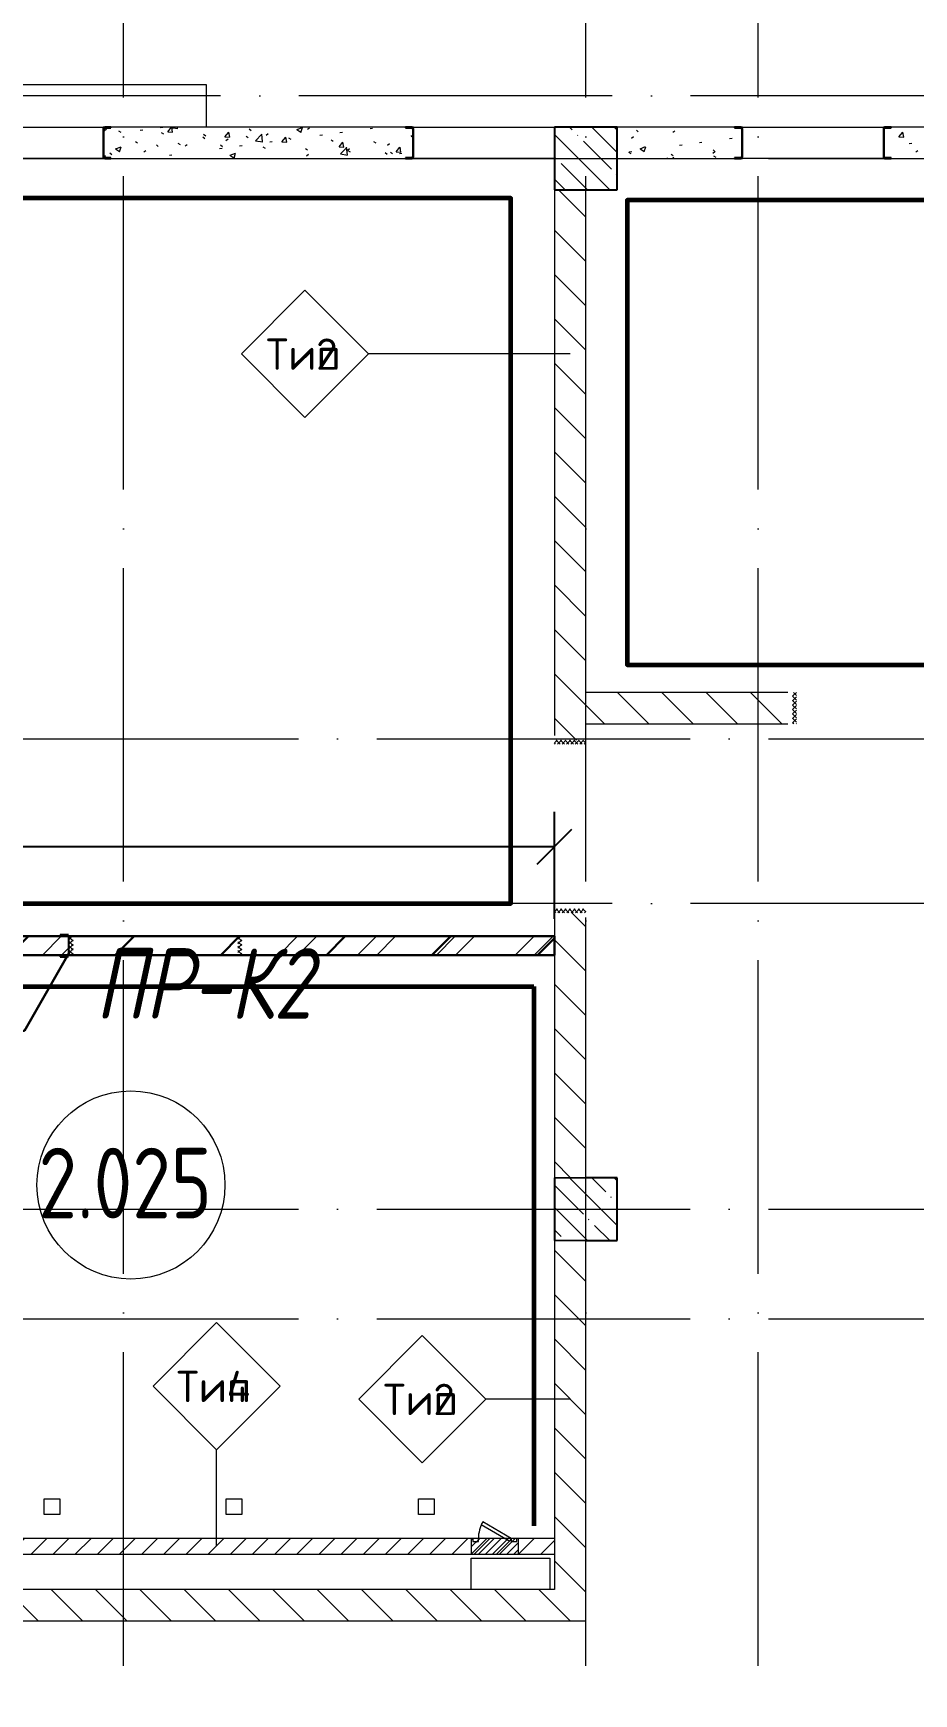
# Model space of a CAD drawing. Header units: millimetres. Extents: x -592259 to 288321, y -552984 to 293768.
# Drawn here: x 149333 to 154953, y -72401 to -61811 of the extents above; entities that cross this region are included whole.
import ezdxf

# ---------------------------------------------------------------- set-up
doc = ezdxf.new("R2010")
doc.units = ezdxf.units.MM
doc.linetypes.add('ADSK_Линия сетки', pattern=[2500, 2000, -250, 0, -250])
doc.layers.get('Defpoints').update_dxf_attribs({"color": 250})
for name, color, linetype, lineweight in [('0.2) Кирп 3.1 вып', 30, 'Continuous', 30), ('0.2) Кирпич 3 вып', 30, 'Continuous', 30), ('2.3)Фарх 3 выполн.', 160, 'Continuous', 30), ('3.3) Перемычки 3 выполн', 5, 'Continuous', 30), ('4.2) Штук 4 вып', 6, 'Continuous', 60), ('A-AREA-____-IDEN', 250, 'Continuous', 9), ('A-DETL-GENF-OTLN', 250, 'Continuous', 5), ('A-DOOR-____-MCUT', 250, 'Continuous', 5), ('A-DOOR-____-OTLN', 250, 'Continuous', 5), ('A-FLOR-____-OTLN', 250, 'Continuous', 9), ('A-WALL-____-IDEN', 250, 'Continuous', 9), ('A-WALL-____-MCUT', 250, 'Continuous', 13), ('A-WALL-____-PATT', 250, 'Continuous', 13), ('I-WALL-____-OTLN', 250, 'Continuous', 9), ('S-COLS-____-MCUT', 250, 'Continuous', 25), ('S-COLS-____-OTLN', 250, 'Continuous', 9), ('S-GRID-____-OTLN', 250, 'Continuous', 9)]:
    doc.layers.add(name, color=color, linetype=linetype, lineweight=lineweight)
doc.styles.add('ISOCPEUR', font='isocpeur.ttf', dxfattribs={"width": 0.8, "height": 100})
doc.styles.add('ISOCPEUR_3', font='isocpeur.ttf', dxfattribs={"height": 250})
doc.styles.add('ISOCPEUR_I_3', font='ГОСТ тип А.ttf', dxfattribs={"width": 0.9, "height": 100})
doc.styles.get("Standard").update_dxf_attribs({"font": 'ГОСТ тип А.ttf'})
doc.dimstyles.new('А3', dxfattribs={"dimtxt": 333, "dimasz": 222, "dimexe": 222, "dimexo": 111, "dimgap": 111, "dimtad": 1, "dimtoh": 1, "dimdec": 0, "dimrnd": 0.0015, "dimzin": 0, "dimdsep": 46, "dimtxsty": 'Standard', "dimblk": 'OBLIQUE', "dimcen": 0, "dimclrd": 7, "dimclre": 7, "dimclrt": 7, "dimadec": 0, "dimazin": 0, "dimtfac": 1, "dimtdec": 0, "dimtofl": 0, "dimtmove": 0, "dimatfit": 3, "dimfxl": 1, "dimtolj": 1, "dimtzin": 0, "dimarcsym": 0})
pattern_1 = [(135, (28708.77, -120984.93), (-141.42136, -141.42136), [])]
pattern_2 = [(135, (1751.41, 164.685), (-14.14214, -14.14214), []), (225, (1751.41, 164.685), (14.14214, -14.14214), [])]
pattern_3 = [(45, (-371.384, 164.685), (-14.1421, 14.1421), []), (135, (-371.384, 164.685), (-14.1421, -14.1421), [])]
pattern_4 = [(135, (28708.77, -120984.93), (-142.5612, -142.5612), []), (135, (28851.33, -120984.93), (-142.5612, -142.5612), [252.016, -50.403, 3.353, -47.05])]
pattern_5 = [(50, (28708.77, -120984.93), (364.3679, -31.8783), [38.1, -419.1]), (355, (28708.77, -120984.93), (-70.4859, 382.1133), [30.48, -335.28]), (100.451, (28739.14, -120987.6), (293.885, 350.2334), [32.38, -356.18]), (46.184, (28708.77, -120883.33), (542.1585, -84.0858), [57.15, -628.65]), (96.636, (28753.95, -120890.34), (474.8049, 494.8554), [48.57, -534.27]), (351.184, (28708.8, -120883.33), (474.8102, 494.85), [45.72, -502.92]), (21, (28759.57, -120908.73), (303.22847, -204.53046), [38.1, -419.1]), (326, (28759.57, -120908.73), (123.6039, 368.376), [30.48, -335.28]), (71.451, (28784.84, -120925.78), (426.8341, 163.8427), [32.38, -356.18]), (37.5, (28708.77, -120984.93), (6.17665, 169.11015), [16.764, -314.452, 16.764, -323.596, -336.55]), (37.5, (28708.77, -120984.93), (6.17665, 169.11015), [-671.576, 16.764, -319.786]), (7.5, (28708.77, -120984.93), (133.63888, 200.3615), [16.764, -177.292, 16.764, -306.832, -128.27]), (7.5, (28708.77, -120984.93), (133.63888, 200.3615), [-517.652, 16.764, -111.506]), (327.5, (28595.49, -120984.93), (271.18182, -11.45836), [16.764, -110.236, 16.764, -379.476, -525.78]), (327.5, (28595.49, -120984.93), (271.18182, -11.45836), [-523.24, 16.764, -509.016]), (317.5, (28544.7, -120984.93), (296.2585, 50.85285), [16.764, -148.336, 16.764, -246.38, -373.38]), (317.5, (28544.7, -120984.93), (296.2585, 50.85285), [-428.244, 16.764, -356.616])]

# ---------------------------------------------------------------- blocks, each defined once
blk = doc.blocks.new('Дверь_СКБ_1Ст_Внутренняя - Д-32л_1100x2100h_Душ-42648193-АР1_Кладочный план 2 этажа С2и3')
at = {"layer": 'A-DOOR-____-OTLN'}
h = blk.add_hatch(dxfattribs=at)
h.set_pattern_fill('FP_24', color=256, style=0, pattern_type=2)
h.set_pattern_definition([(45, (-371.384, 124.685), (-14.1421, 14.1421), []), (135, (-371.384, 124.685), (-14.1421, -14.1421), [])])
h.paths.add_polyline_path([(-537.5, 60), (-537.5, -60), (-512.5, -60), (-512.5, 60)])
h = blk.add_hatch(dxfattribs=at)
h.set_pattern_fill('FP_23', color=256, style=0, pattern_type=2)
h.set_pattern_definition([(135, (1751.41, 124.685), (-14.14214, -14.14214), []), (225, (1751.41, 124.685), (14.14214, -14.14214), [])])
h.paths.add_polyline_path([(562.5, 60), (537.5, 60), (537.5, -60), (562.5, -60)])
blk = doc.blocks.new('Дверь_СКБ_1Ст_Внутренняя - Д-3п_1100x2100h_С_У мужской_ С_У женский-V2-АР1_Кладочный план 2 этажа С2и3')
at = {"layer": 'A-DOOR-____-OTLN'}
h = blk.add_hatch(dxfattribs=at)
h.set_pattern_fill('FP_20', color=256, style=0, pattern_type=2)
h.set_pattern_definition(pattern_3)
h.paths.add_polyline_path([(-512.5, 100), (-537.5, 100), (-537.5, -100), (-512.5, -100)])
h = blk.add_hatch(dxfattribs=at)
h.set_pattern_fill('FP_19', color=256, style=0, pattern_type=2)
h.set_pattern_definition(pattern_2)
h.paths.add_polyline_path([(562.5, -100), (562.5, 100), (537.5, 100), (537.5, -100)])
blk = doc.blocks.new('Дверь_СКБ_1Ст_Внутренняя - Д-3п_1100x2100h_С_У мужской_ С_У женский-41848194-АР1_Кладочный план 2 этажа С2и3')
at = {"layer": 'A-DOOR-____-OTLN'}
h = blk.add_hatch(dxfattribs=at)
h.set_pattern_fill('FP_20', color=256, style=0, pattern_type=2)
h.set_pattern_definition(pattern_3)
h.paths.add_polyline_path([(-512.5, 100), (-537.5, 100), (-537.5, -100), (-512.5, -100)])
h = blk.add_hatch(dxfattribs=at)
h.set_pattern_fill('FP_19', color=256, style=0, pattern_type=2)
h.set_pattern_definition(pattern_2)
h.paths.add_polyline_path([(562.5, 100), (537.5, 100), (537.5, -100), (562.5, -100)])
blk = doc.blocks.new('ADSK_КолоннаНесущая_Швеллер_Гнутый_ГОСТ 8278-83 - 200х50х4_таб_1 2-38569602-АР1_Кладочный план 2 этажа С2и3')
at = {"layer": 'S-COLS-____-MCUT'}
for p, q in [((-10.1, 90), (-10.1, -90)), ((-6.1, -90), (-6.1, 90)), ((39.9, 100), (-0.1, 100)), ((-0.1, 96), (39.9, 96)), ((39.9, 96), (39.9, 100)), ((39.9, -96), (-0.1, -96)), ((-0.1, -100), (39.9, -100)), ((39.9, -100), (39.9, -96))]:
    blk.add_line(p, q, dxfattribs=at)
for centre, radius, start, end in [((-0.1, 90), 10, 90, 180), ((-0.1, 90), 6, 90, 180), ((-0.1, -90), 10, 180, 270), ((-0.1, -90), 6, 180, 270)]:
    blk.add_arc(centre, radius, start, end, dxfattribs=at)
blk = doc.blocks.new('ADSK_КолоннаНесущая_Швеллер_Гнутый_ГОСТ 8278-83 - 140х60х5_таб_1-V52-АР1_Кладочный план 2 этажа С2и3')
at = {"layer": 'S-COLS-____-MCUT'}
for p, q in [((-11.2, -58), (-11.2, 58)), ((43.8, 70), (-4.2, 70)), ((13.8, 65), (43.8, 65)), ((43.8, 65), (43.8, 70)), ((-4.2, -70), (43.8, -70)), ((43.8, -65), (13.8, -65)), ((43.8, -70), (43.8, -65))]:
    blk.add_line(p, q, dxfattribs=at)
for centre, radius, start, end in [((-4.2, 58), 12, 169.3934, 180), ((-4.2, 58), 7, 161.81725, 180), ((-4.2, 58), 12, 90, 115.6066), ((-4.2, -58), 12, 180, 190.6066), ((-4.2, -58), 7, 180, 198.18275), ((-4.2, -58), 12, 244.3934, 270)]:
    blk.add_arc(centre, radius, start, end, dxfattribs=at)
blk = doc.blocks.new('АР_Люк - ЛРС_ВК_300х400_внутренний_RAL 9003-V63-АР1_Кладочный план 2 этажа С2и3')
at = {"layer": 'A-DOOR-____-OTLN'}
h = blk.add_hatch(dxfattribs=at)
h.set_pattern_fill('FP_88', color=256, style=0, pattern_type=2)
h.set_pattern_definition([(45, (125, 0), (-22.6274, 22.6274), [])])
h.paths.add_polyline_path([(275, -50), (275, 50), (-25, 50), (-25, -50)])
at = {"layer": 'A-DETL-GENF-OTLN'}
for p, q in [((275, 50), (-25, 50)), ((-25, 50), (-25, -50)), ((275, -50), (275, 50)), ((-25, -50), (275, -50))]:
    blk.add_line(p, q, dxfattribs=at)
at = {"layer": 'A-DOOR-____-MCUT'}
for p, q in [((48, 155), (38, 138)), ((38, 138), (220, 33)), ((230, 50), (48, 155)), ((20, 50), (-15, 50)), ((-15, 50), (-15, 30)), ((-15, 30), (20, 30)), ((20, 30), (20, 50)), ((220, 33), (230, 50)), ((265, 50), (230, 50)), ((230, 50), (230, 30)), ((230, 30), (265, 30)), ((265, 30), (265, 50))]:
    blk.add_line(p, q, dxfattribs=at)
blk.add_arc((230, 50), 210, 150, 180, dxfattribs=at)
blk = doc.blocks.new('AAR_СКБ_Марка_Помещения_мал - Номер-28977439-АР1_Кладочный план 2 этажа С2и3')
at = {"layer": 'A-AREA-____-IDEN'}
blk.add_circle((-0.028, 0), 3, dxfattribs=at)
blk = doc.blocks.new('ADSK_Марка_Стена - Типоразмер_ADSK_Марка-30564887-АР1_Кладочный план 2 этажа С2и3')
at = {"layer": 'A-WALL-____-IDEN'}
for p, q in [((-0.16, 4.37), (-4.21, 0.31)), ((3.9, 0.31), (-0.16, 4.37)), ((-4.21, 0.31), (-0.16, -3.74)), ((-0.16, -3.74), (3.9, 0.31))]:
    blk.add_line(p, q, dxfattribs=at)
blk = doc.blocks.new('_Oblique')
at = {"color": 0, "linetype": 'ByBlock', "lineweight": -2}
blk.add_line((-0.5, -0.5), (0.5, 0.5), dxfattribs=at)
blk = doc.blocks.new('*D5522')
at = {"color": 7, "lineweight": -2, "transparency": 16777216}
for p, q in [((143954, -67459), (143954, -66776)), ((152659, -67459), (152659, -66776)), ((143954, -66998), (152659, -66998))]:
    blk.add_line(p, q, dxfattribs=at)
at = {"layer": 'Defpoints', "color": 0, "transparency": 16777216}
for p in [(152659, -66998), (143954, -67570), (152659, -67570)]:
    blk.add_point(p, dxfattribs=at)
at = {"color": 7, "lineweight": -2, "transparency": 16777216, "xscale": 222, "yscale": 222, "zscale": 222, "rotation": 180}
blk.add_blockref('_Oblique', (143954, -66998), dxfattribs=at)
at = {"color": 7, "lineweight": -2, "transparency": 16777216, "xscale": 222, "yscale": 222, "zscale": 222}
blk.add_blockref('_Oblique', (152659, -66998), dxfattribs=at)
at = {"color": 7, "transparency": 16777216, "insert": (148306, -66721), "char_height": 333, "attachment_point": 5}
blk.add_mtext('\\A1;8705', dxfattribs=at)

msp = doc.modelspace()

# ---------------------------------------------------------------- hatches: boundary and pattern name
at = {"layer": '0.2) Кирпич 3 вып'}
h = msp.add_hatch(dxfattribs=at)
h.set_pattern_fill('ANSI31', color=256, scale=150)
h.paths.add_polyline_path([(159058.7515, -64819.933), (165207.2722, -64819.933), (165207.2722, -64939.933), (159058.7515, -64939.933)])
h.paths.add_polyline_path([(161409.2787, -68474.9347), (161888.7722, -68474.9347), (161888.7722, -68594.9347), (161409.2787, -68594.9347)])
h.paths.add_polyline_path([(161888.7722, -64939.933), (162008.7722, -64939.933), (162008.7722, -70534.9336), (161888.7722, -70534.9336)])
h.paths.add_polyline_path([(159058.7515, -68534.9347), (159178.7515, -68534.9347), (159178.7515, -64939.933), (159058.7515, -64939.933)])
h.paths.add_polyline_path([(155829.7509, -68534.9347), (161208.7503, -68534.9347), (161208.7503, -68654.9347), (155829.7509, -68654.9347)])
h.paths.add_polyline_path([(157958.7515, -69109.9342), (158078.7515, -69109.9342), (158078.7515, -68654.9347), (157958.7515, -68654.9347)])
h.paths.add_polyline_path([(157958.7515, -71737.4347), (158078.7503, -71737.4347), (158078.7503, -69509.9347), (157958.7515, -69509.9347)])
h.paths.add_polyline_path([(144549.7718, -67569.9347), (144669.7718, -67569.9347), (144669.7718, -62609.9347), (144549.7718, -62609.9347)])
h.paths.add_polyline_path([(143953.7722, -67569.9347), (152658.7718, -67569.9347), (152658.7718, -67689.9347), (143953.7722, -67689.9347)])
h.paths.add_polyline_path([(143953.7722, -71734.9336), (143833.7722, -71734.9336), (143833.7722, -67569.9347), (143953.7722, -67569.9347)])
h.paths.add_polyline_path([(146588.7728, -69109.9342), (146708.7728, -69109.9342), (146708.7728, -67689.9347), (146588.7728, -67689.9347)])
h.paths.add_polyline_path([(146588.7728, -71409.9347), (146708.7503, -71409.9347), (146708.7503, -69509.9343), (146588.7728, -69509.9343)])
at = {"layer": 'A-WALL-____-PATT', "lineweight": 15}
h = msp.add_hatch(dxfattribs=at)
h.set_pattern_fill('FP_83', color=256, style=0, pattern_type=2)
h.set_pattern_definition(pattern_5)
h.paths.add_polyline_path([(150710.5839, -62609.9347), (151758.7503, -62609.9347), (151758.7503, -62409.9347), (149778.7722, -62409.9347), (149778.7722, -62609.9347)])
h.paths.add_polyline_path([(146978.7728, -62609.9347), (146978.7728, -62409.9347), (146708.7503, -62409.9347), (146708.7503, -62609.9347)])
h.paths.add_polyline_path([(147878.7728, -62609.9347), (148878.7722, -62609.9347), (148878.7722, -62409.9347), (147878.7728, -62409.9347)])
h = msp.add_hatch(dxfattribs=at)
h.set_pattern_fill('FP_83', color=256, style=0, pattern_type=2)
h.set_pattern_definition(pattern_5)
h.paths.add_polyline_path([(157678.7503, -62609.9347), (157678.7503, -62409.9347), (156858.7722, -62409.9346), (156858.7722, -62609.9346), (157418.7722, -62609.9347)])
h.paths.add_polyline_path([(155958.7722, -62609.9345), (155958.7722, -62409.9345), (154758.7717, -62409.9344), (154758.7717, -62609.9344), (154984.0024, -62609.9344)])
h.paths.add_polyline_path([(153858.7717, -62609.9343), (153858.7717, -62409.9343), (153058.7503, -62409.9342), (153058.7503, -62609.9342), (153559.5296, -62609.9342)])
h = msp.add_hatch(dxfattribs=at)
h.set_pattern_fill('FP_1', color=256, style=0, pattern_type=2)
h.set_pattern_definition(pattern_1)
h.paths.add_polyline_path([(152858.7718, -71734.9336), (152858.7718, -69509.9342), (152658.7718, -69509.9342), (152658.7718, -71734.9336)])
h.paths.add_polyline_path([(152858.7718, -69109.9342), (152858.7718, -67419.9336), (152658.7718, -67419.9336), (152658.7718, -69109.9342)])
h.paths.add_polyline_path([(152858.7718, -66319.9336), (152858.7718, -62809.9347), (152658.7718, -62809.9347), (152658.7718, -66319.9336)])
h = msp.add_hatch(dxfattribs=at)
h.set_pattern_fill('FP_1', color=256, style=0, pattern_type=2)
h.set_pattern_definition(pattern_1)
h.paths.add_polyline_path([(152858.7718, -66214.9336), (154179.5173, -66214.9336), (154179.5173, -66014.9336), (152858.7718, -66014.9336)])
h.paths.add_polyline_path([(155829.7509, -66214.9336), (155829.7509, -66014.9336), (155279.5173, -66014.9336), (155279.5173, -66214.9336), (155629.7509, -66214.9336)])
h = msp.add_hatch(dxfattribs=at)
h.set_pattern_fill('FP_12', color=256, style=0, pattern_type=2)
h.set_pattern_definition([(45, (28708.77, -120984.93), (-251.4472, 251.4472), []), (45, (28708.77, -120603.93), (-251.4472, 251.4472), [])])
h.paths.add_polyline_path([(152658.7718, -67689.9347), (152658.7718, -67569.9347), (150663.7722, -67569.9347), (150663.7722, -67689.9347), (150710.5839, -67689.9347)])
h.paths.add_polyline_path([(143953.7722, -67689.9347), (145388.7728, -67689.9347), (145388.7728, -67569.9347), (143953.7722, -67569.9347)])
h.paths.add_polyline_path([(146708.7728, -67689.9347), (149563.7722, -67689.9347), (149563.7722, -67569.9347), (146488.7728, -67569.9347), (146488.7728, -67689.9347), (146588.7728, -67689.9347)])
h = msp.add_hatch(dxfattribs=at)
h.set_pattern_fill('FP_16', color=94, style=0, pattern_type=2)
h.set_pattern_definition([(45, (28708.77, -120984.93), (-70.71068, 70.71068), [])])
h.paths.add_polyline_path([(152428.7718, -71509.9347), (152658.7718, -71509.9347), (152658.7718, -71409.9347), (152418.7718, -71409.9347), (152418.7718, -71429.9347), (152383.7718, -71429.9347), (152383.7718, -71409.9347), (152373.7718, -71427.2553), (152343.7718, -71409.9347), (152173.7718, -71409.9347), (152173.7718, -71429.9347), (152138.7718, -71429.9347), (152138.7718, -71409.9347), (143953.7722, -71409.9347), (143953.7722, -71509.9347), (152418.7718, -71509.9347)])
h = msp.add_hatch(dxfattribs=at)
h.set_pattern_fill('FP_1', color=256, style=0, pattern_type=2)
h.set_pattern_definition(pattern_1)
h.paths.add_polyline_path([(152858.7718, -71934.9336), (152858.7718, -71734.9336), (143798.7722, -71734.9336), (143798.7722, -71934.9336), (150710.5839, -71934.9336)])
h.paths.add_polyline_path([(140739.2739, -71934.9336), (142698.7722, -71934.9336), (142698.7722, -71734.9336), (137808.8181, -71734.9336), (137808.8181, -71934.9336), (139314.8011, -71934.9336)])
at = {"layer": 'S-COLS-____-OTLN', "lineweight": 5}
h = msp.add_hatch(dxfattribs=at)
h.set_pattern_fill('FP_40', color=256, style=0, pattern_type=2)
h.set_pattern_definition(pattern_4)
h.paths.add_polyline_path([(153058.7503, -62809.9347), (153058.7503, -62409.9347), (152658.7503, -62409.9347), (152658.7503, -62809.9347)])
h = msp.add_hatch(dxfattribs=at)
h.set_pattern_fill('FP_40', color=256, style=0, pattern_type=2)
h.set_pattern_definition(pattern_4)
h.paths.add_polyline_path([(153058.7503, -69509.9342), (153058.7503, -69109.9342), (152658.7503, -69109.9342), (152658.7503, -69509.9342), (152858.7718, -69509.9342)])

# ---------------------------------------------------------------- linework, layer by layer
at = {"layer": '0.2) Кирп 3.1 вып'}
msp.add_lwpolyline([(143953.7722, -67569.9347), (152658.7718, -67569.9347), (152658.7718, -67689.9347), (143953.7722, -67689.9347)], close=True, dxfattribs=at)
at = {"layer": '2.3)Фарх 3 выполн.'}
msp.add_lwpolyline([(149565.4939, -67666.001), (149276.68, -68173.6134), (149005.37, -68173.6134), (148305.37, -68173.6134)], dxfattribs=at)
at = {"layer": '4.2) Штук 4 вып'}
for p, q in [((146884.9688, -67889.3001), (152527.6864, -67889.3001)), ((152527.6864, -67889.3001), (152527.6864, -71330.0786))]:
    msp.add_line(p, q, dxfattribs=at)
msp.add_lwpolyline([(144877.5112, -67359.9342), (152381.9336, -67359.9342), (152381.9336, -62862.3579), (144877.5112, -62862.3579)], close=True, dxfattribs=at)
msp.add_lwpolyline([(158948.6881, -68398.2949), (158948.6881, -64698.0042), (165116.1796, -64698.0042), (165116.1796, -62875.9046), (153122.9388, -62875.9046), (153122.9388, -65837.903), (156008.6667, -65837.903), (156008.6667, -68370.2885), (158948.6881, -68370.2885)], dxfattribs=at)
at = {"layer": 'A-FLOR-____-OTLN'}
for p, q in [((150438.8423, -62139.9342), (146978.7728, -62139.9342)), ((150438.8423, -62409.9336), (150438.8423, -62139.9342)), ((149403.0482, -71256.4899), (149403.0482, -71156.4899)), ((149403.0482, -71156.4899), (149503.0482, -71156.4899)), ((149503.0482, -71156.4899), (149503.0482, -71256.4899)), ((150564.9713, -71256.4899), (150564.9713, -71156.4899)), ((150564.9713, -71156.4899), (150664.9713, -71156.4899)), ((150664.9713, -71156.4899), (150664.9713, -71256.4899)), ((151792.3817, -71256.4899), (151792.3817, -71156.4899)), ((151792.3817, -71156.4899), (151892.3817, -71156.4899)), ((151892.3817, -71156.4899), (151892.3817, -71256.4899)), ((149503.0482, -71256.4899), (149403.0482, -71256.4899)), ((150664.9713, -71256.4899), (150564.9713, -71256.4899)), ((151892.3817, -71256.4899), (151792.3817, -71256.4899)), ((152128.7728, -71734.9336), (152128.7728, -71534.9342)), ((152128.7728, -71534.9342), (152628.7728, -71534.9342)), ((152628.7728, -71534.9342), (152628.7728, -71734.9336))]:
    msp.add_line(p, q, dxfattribs=at)
at = {"layer": 'A-WALL-____-IDEN'}
for p, q in [((152758.7718, -63855.8329), (151473.1468, -63855.8329)), ((152758.7718, -70521.7926), (152221.2304, -70521.7926)), ((150503.0868, -71459.9347), (150503.0868, -70844.9852))]:
    msp.add_line(p, q, dxfattribs=at)
at = {"layer": 'A-WALL-____-MCUT', "color": 7, "lineweight": 15}
for p, q in [((151758.7503, -62409.9347), (149778.7722, -62409.9347)), ((149778.7722, -62409.9347), (149778.7722, -62609.9347)), ((151758.7503, -62609.9347), (151758.7503, -62409.9347)), ((153858.7717, -62409.9343), (153058.7503, -62409.9342)), ((153058.7503, -62409.9342), (153058.7503, -62609.9342)), ((153858.7717, -62609.9343), (153858.7717, -62409.9343)), ((155958.7722, -62409.9345), (154758.7717, -62409.9344)), ((154758.7717, -62409.9344), (154758.7717, -62609.9344)), ((149778.7722, -62609.9347), (151758.7503, -62609.9347)), ((153058.7503, -62609.9342), (153858.7717, -62609.9343)), ((154758.7717, -62609.9344), (155958.7722, -62609.9345)), ((152858.7718, -62809.9347), (152658.7718, -62809.9347)), ((152658.7718, -62809.9347), (152658.7718, -66289.9336)), ((152858.7718, -66289.9336), (152858.7718, -62809.9347)), ((154149.5173, -66014.9336), (152858.7718, -66014.9336)), ((152858.7718, -66214.9336), (154149.5173, -66214.9336)), ((152658.7718, -67449.9336), (152658.7718, -67569.9347)), ((152858.7718, -69109.9342), (152858.7718, -67449.9336)), ((149533.7722, -67569.9347), (146518.7728, -67569.9347)), ((152658.7718, -67569.9347), (150693.7722, -67569.9347)), ((146708.7728, -67689.9347), (149533.7722, -67689.9347)), ((150693.7722, -67689.9347), (152658.7718, -67689.9347)), ((152658.7718, -67689.9347), (152658.7718, -69109.9342)), ((152658.7718, -69509.9342), (152658.7718, -71734.9336)), ((152858.7718, -71934.9336), (152858.7718, -69509.9342)), ((152658.7718, -71734.9336), (143953.7722, -71734.9336)), ((143828.7722, -71934.9336), (152858.7718, -71934.9336))]:
    msp.add_line(p, q, dxfattribs=at)
at = {"layer": 'A-WALL-____-MCUT', "lineweight": 15}
for p, q in [((152658.7718, -67689.9347), (152658.7718, -67569.9347)), ((152658.7718, -69109.9342), (152858.7718, -69109.9342)), ((152858.7718, -69509.9342), (152658.7718, -69509.9342))]:
    msp.add_line(p, q, dxfattribs=at)
at = {"layer": 'A-WALL-____-MCUT', "color": 84, "lineweight": 15}
for p, q in [((152138.7718, -71409.9347), (146708.7728, -71409.9347)), ((152343.7718, -71409.9347), (152173.7718, -71409.9347)), ((152658.7718, -71409.9347), (152418.7718, -71409.9347)), ((143953.7722, -71509.9347), (152658.7718, -71509.9347))]:
    msp.add_line(p, q, dxfattribs=at)
at = {"layer": 'I-WALL-____-OTLN', "lineweight": 15}
for p, q in [((148878.7722, -62409.9347), (149778.7722, -62409.9347)), ((151758.7503, -62409.9347), (152658.7503, -62409.9347)), ((153858.7718, -62409.9343), (154758.7717, -62409.9344)), ((149778.7722, -62609.9347), (148878.7722, -62609.9347)), ((152658.7503, -62609.9347), (151758.7503, -62609.9347)), ((154758.7717, -62609.9344), (153858.7718, -62609.9343))]:
    msp.add_line(p, q, dxfattribs=at)
at = {"layer": 'S-COLS-____-MCUT'}
for p, q in [((153058.7503, -62409.9347), (152658.7503, -62409.9347)), ((152658.7503, -62409.9347), (152658.7503, -62809.9347)), ((153058.7503, -62809.9347), (153058.7503, -62409.9347)), ((152658.7503, -62809.9347), (153058.7503, -62809.9347)), ((152658.7503, -69109.9342), (152658.7503, -69509.9342)), ((153058.7503, -69109.9342), (152858.7718, -69109.9342)), ((153058.7503, -69509.9342), (153058.7503, -69109.9342)), ((152858.7718, -69509.9342), (153058.7503, -69509.9342))]:
    msp.add_line(p, q, dxfattribs=at)
at = {"layer": 'S-COLS-____-OTLN'}
for p, q in [((152858.7718, -69109.9342), (152658.7503, -69109.9342)), ((152658.7503, -69509.9342), (152858.7718, -69509.9342))]:
    msp.add_line(p, q, dxfattribs=at)
at = {"layer": 'S-GRID-____-OTLN', "linetype": 'ADSK_Линия сетки'}
for p, q in [((149908.7722, -124723.7741), (149908.7722, -59782.9296)), ((152858.7722, -124723.7741), (152858.7722, -59782.9296)), ((153958.7722, -124723.7741), (153958.7722, -59782.9296)), ((185529.6518, -62209.9342), (128028.7722, -62209.9342)), ((94022.7944, -62609.9342), (184259.6518, -62609.9342)), ((94022.7944, -66309.9342), (185529.6518, -66309.9342)), ((185529.6518, -67359.9342), (128028.7722, -67359.9342)), ((94022.7944, -69309.9342), (185529.6518, -69309.9342)), ((94022.7944, -70009.9342), (185529.6518, -70009.9342))]:
    msp.add_line(p, q, dxfattribs=at)

# ---------------------------------------------------------------- block references
at = {"layer": 'A-AREA-____-IDEN', "xscale": 200, "yscale": 200, "zscale": 99.99999999999993}
msp.add_blockref('AAR_СКБ_Марка_Помещения_мал - Номер-28977439-АР1_Кладочный план 2 этажа С2и3', (149961.8514, -69155.7598), dxfattribs=at)
at = {"layer": 'A-DOOR-____-OTLN', "color": 255}
for name, p, rotation in [('Дверь_СКБ_1Ст_Внутренняя - Д-3п_1100x2100h_С_У мужской_ С_У женский-41848194-АР1_Кладочный план 2 этажа С2и3', (154742.0173, -66114.9336), 180), ('Дверь_СКБ_1Ст_Внутренняя - Д-3п_1100x2100h_С_У мужской_ С_У женский-V2-АР1_Кладочный план 2 этажа С2и3', (152758.7718, -66857.4336), 269.9999999999999), ('Дверь_СКБ_1Ст_Внутренняя - Д-32л_1100x2100h_Душ-42648193-АР1_Кладочный план 2 этажа С2и3', (150126.2722, -67629.9347), 180)]:
    msp.add_blockref(name, p, dxfattribs=dict(at, rotation=rotation))
at = {"layer": 'A-DOOR-____-OTLN', "color": 250}
msp.add_blockref('АР_Люк - ЛРС_ВК_300х400_внутренний_RAL 9003-V63-АР1_Кладочный план 2 этажа С2и3', (152153.7718, -71459.9347), dxfattribs=at)
at = {"layer": 'A-WALL-____-IDEN', "xscale": 99.99999999999993, "yscale": 99.99999999999993, "zscale": 99.99999999999993}
for p in [(151083.0549, -63887.0829), (150518.7118, -70470.5183), (151831.1385, -70553.0426)]:
    msp.add_blockref('ADSK_Марка_Стена - Типоразмер_ADSK_Марка-30564887-АР1_Кладочный план 2 этажа С2и3', p, dxfattribs=at)
at = {"layer": 'S-COLS-____-OTLN'}
for p in [(149788.8722, -62509.9336), (154768.8718, -62509.9336)]:
    msp.add_blockref('ADSK_КолоннаНесущая_Швеллер_Гнутый_ГОСТ 8278-83 - 200х50х4_таб_1 2-38569602-АР1_Кладочный план 2 этажа С2и3', p, dxfattribs=at)
at = {"layer": 'S-COLS-____-OTLN', "rotation": 180}
for name, p in [('ADSK_КолоннаНесущая_Швеллер_Гнутый_ГОСТ 8278-83 - 200х50х4_таб_1 2-38569602-АР1_Кладочный план 2 этажа С2и3', (151748.6503, -62509.9932)), ('ADSK_КолоннаНесущая_Швеллер_Гнутый_ГОСТ 8278-83 - 200х50х4_таб_1 2-38569602-АР1_Кладочный план 2 этажа С2и3', (153848.6718, -62509.9932)), ('ADSK_КолоннаНесущая_Швеллер_Гнутый_ГОСТ 8278-83 - 140х60х5_таб_1-V52-АР1_Кладочный план 2 этажа С2и3', (149547.5722, -67629.9347))]:
    msp.add_blockref(name, p, dxfattribs=at)

# ---------------------------------------------------------------- texts
at = {"layer": '3.3) Перемычки 3 выполн', "insert": (149729.1949, -67645.9035), "char_height": 450, "width": 141.097, "attachment_point": 1, "style": 'ISOCPEUR_I_3'}
msp.add_mtext('{\\fISOCPEUR|b0|i1|c204|p34;\\W0.8;ПР-К2}', dxfattribs=at)
at = {"layer": 'A-AREA-____-IDEN', "insert": (149366.334, -68918.81), "char_height": 450, "width": 654.177, "attachment_point": 1, "style": 'ISOCPEUR'}
msp.add_mtext('2.025', dxfattribs=at)
at = {"layer": 'A-WALL-____-IDEN', "char_height": 200, "attachment_point": 1, "style": 'ISOCPEUR_3'}
for s, insert, width in [('Тип', (150818.674, -63757.4143), 387.215062), (' 2', (151138.1584, -63757.4143), 230.084312), ('Тип', (150247.3309, -70340.8497), 387.215062), (' 4', (150566.8153, -70340.8497), 246.91975), ('Тип', (151566.7577, -70423.374), 387.215062), (' 2', (151886.242, -70423.374), 230.084312)]:
    msp.add_mtext(s, dxfattribs=dict(at, insert=insert, width=width))

# ---------------------------------------------------------------- dimensions: what is measured, and where the dimension line sits
dim = msp.add_linear_dim(base=(152658.7718, -66998.3054), p1=(143953.7722, -67569.9347), p2=(152658.7718, -67569.9347), dimstyle='А3')
dim.commit()
dim.dimension.update_dxf_attribs({"geometry": '*D5522', "text_midpoint": (148306.272, -66720.8054)})

doc.saveas('drawing.dxf')
